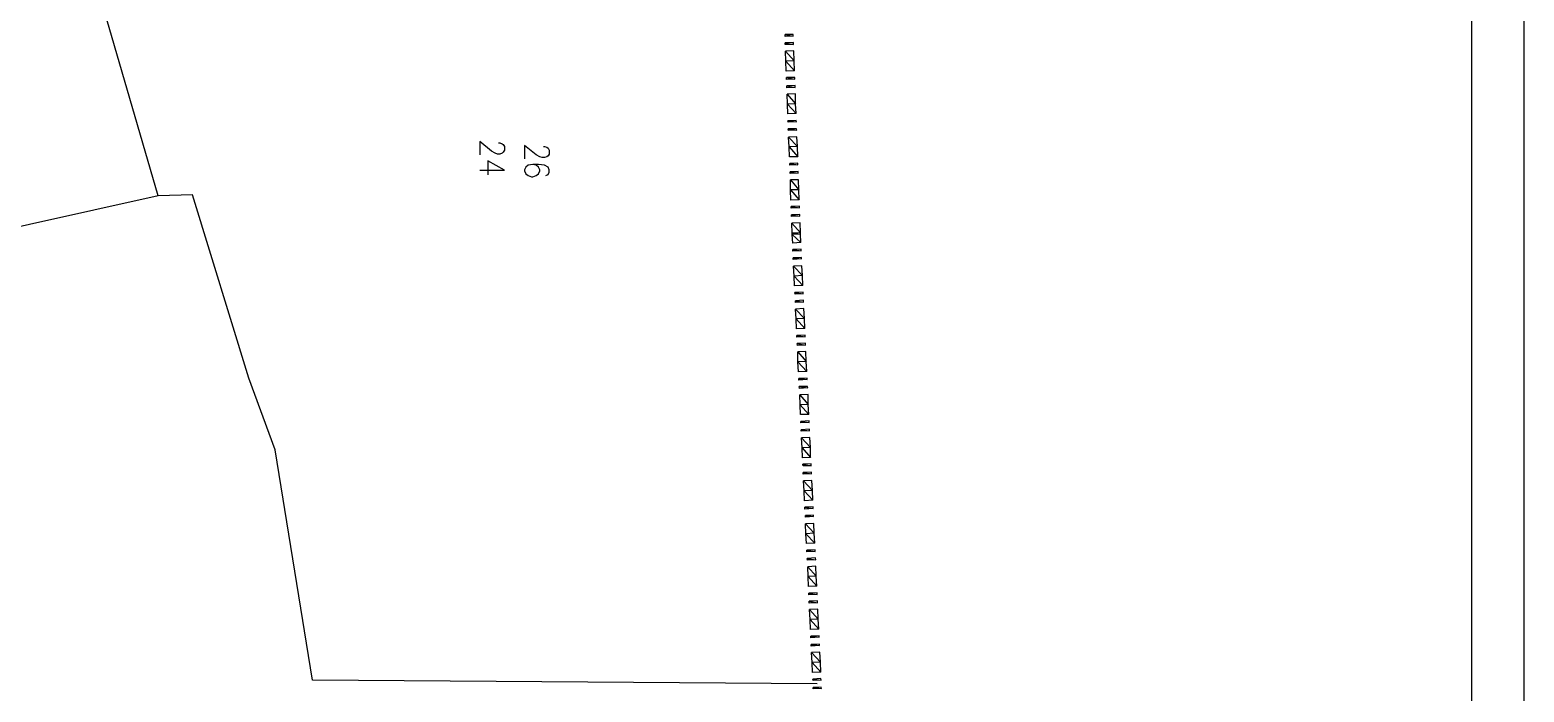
# Model space of a CAD drawing. Header units: metres. Extents: x 6 to 835, y 55 to 1134.
# Drawn here: x 513 to 835, y 289.4 to 432 of the extents above; entities that cross this region are included whole.
import ezdxf

# ---------------------------------------------------------------- set-up
doc = ezdxf.new("R2010")
doc.units = ezdxf.units.M

msp = doc.modelspace()

# ---------------------------------------------------------------- linework, layer by layer
at = {"color": 162}
for p, q in [((834.95, 54.85), (834.95, 1133.71)), ((823.71, 62.28), (823.71, 1113.14))]:
    msp.add_line(p, q, dxfattribs=at)
at = {"color": 6, "linetype": 'Continuous', "lineweight": 25}
for points in [[(682.62, 291.13), (573.91, 291.96), (565.84, 341.55), (560.19, 356.98), (548, 396.42), (540.63, 396.23), (525.14, 449.57), (528.12, 475.28), (533.84, 501.83), (535.42, 509.38), (535.17, 530.72)], [(540.63, 396.23), (512.88, 390.07), (436.36, 372.92)]]:
    msp.add_lwpolyline(points, dxfattribs=at)
at = {"color": 6, "linetype": 'Continuous', "lineweight": -2}
for points in [[(677.47, 431.02), (675.7, 430.96), (677.47, 430.64)], [(675.7, 430.96), (677.47, 430.64), (675.7, 430.58)], [(677.54, 429.25), (675.76, 429.18), (677.54, 428.86)], [(675.76, 429.18), (677.54, 428.86), (675.76, 428.8)], [(677.6, 427.47), (675.82, 427.4), (677.66, 425.31)], [(675.82, 427.4), (677.66, 425.31), (675.89, 425.25)], [(677.66, 425.31), (675.89, 425.25), (677.73, 423.15)], [(675.89, 425.25), (677.73, 423.15), (675.95, 423.09)], [(677.79, 421.75), (676.01, 421.69), (677.79, 421.37)], [(676.01, 421.69), (677.79, 421.37), (676.01, 421.31)], [(677.86, 419.97), (676.08, 419.91), (677.86, 419.59)], [(676.08, 419.91), (677.86, 419.59), (676.08, 419.53)], [(677.92, 418.2), (676.14, 418.13), (677.98, 416.04)], [(676.14, 418.13), (677.98, 416.04), (676.2, 415.97)], [(677.98, 416.04), (676.2, 415.97), (678.11, 413.94)], [(676.2, 415.97), (678.11, 413.94), (676.33, 413.88)], [(678.11, 412.48), (676.33, 412.42), (678.17, 412.16)], [(676.33, 412.42), (678.17, 412.16), (676.39, 412.1)], [(678.17, 410.7), (676.39, 410.64), (678.24, 410.39)], [(676.39, 410.64), (678.24, 410.39), (676.46, 410.32)], [(678.24, 408.93), (676.46, 408.86), (678.36, 406.83)], [(676.46, 408.86), (678.36, 406.83), (676.59, 406.77)], [(678.36, 406.83), (676.59, 406.77), (678.43, 404.67)], [(676.59, 406.77), (678.43, 404.67), (676.65, 404.61)], [(678.49, 403.27), (676.71, 403.21), (678.49, 402.89)], [(676.71, 403.21), (678.49, 402.89), (676.71, 402.83)], [(678.55, 401.5), (676.78, 401.43), (678.55, 401.12)], [(676.78, 401.43), (678.55, 401.12), (676.78, 401.05)], [(678.62, 399.72), (676.84, 399.65), (678.68, 397.56)], [(676.84, 399.65), (678.68, 397.56), (676.9, 397.5)], [(678.68, 397.56), (676.9, 397.5), (678.74, 395.4)], [(676.9, 397.5), (678.74, 395.4), (676.97, 395.34)], [(678.81, 394), (677.03, 393.94), (678.81, 393.62)], [(677.03, 393.94), (678.81, 393.62), (677.03, 393.56)], [(678.87, 392.23), (677.09, 392.16), (678.87, 391.84)], [(677.09, 392.16), (678.87, 391.84), (677.09, 391.78)], [(678.93, 390.45), (677.16, 390.38), (679, 388.29)], [(677.16, 390.38), (679, 388.29), (677.22, 388.22)], [(679, 388.29), (677.22, 388.22), (679, 387.97)], [(677.22, 388.22), (679, 387.97), (677.22, 387.91)], [(679, 387.97), (677.22, 387.91), (679.13, 386.19)], [(677.22, 387.91), (679.13, 386.19), (677.35, 386.07)], [(679.19, 384.73), (677.41, 384.67), (679.19, 384.41)], [(677.41, 384.67), (679.19, 384.41), (677.41, 384.29)], [(679.25, 382.95), (677.47, 382.89), (679.25, 382.64)], [(677.47, 382.89), (679.25, 382.64), (677.47, 382.51)], [(679.32, 381.18), (677.54, 381.11), (679.44, 379.08)], [(677.54, 381.11), (679.44, 379.08), (677.66, 378.95)], [(679.44, 379.08), (677.66, 378.95), (679.51, 376.92)], [(677.66, 378.95), (679.51, 376.92), (677.73, 376.86)], [(679.57, 375.52), (677.79, 375.4), (679.63, 375.14)], [(677.79, 375.4), (679.63, 375.14), (677.86, 375.08)], [(679.7, 373.75), (677.92, 373.62), (679.7, 373.37)], [(677.92, 373.62), (679.7, 373.37), (677.92, 373.3)], [(679.76, 371.97), (677.98, 371.84), (679.89, 369.81)], [(677.98, 371.84), (679.89, 369.81), (678.11, 369.75)], [(679.89, 369.81), (678.11, 369.75), (679.95, 367.65)], [(678.11, 369.75), (679.95, 367.65), (678.17, 367.59)], [(680.01, 366.25), (678.24, 366.19), (680.01, 365.87)], [(678.24, 366.19), (680.01, 365.87), (678.24, 365.81)], [(680.14, 364.48), (678.3, 364.41), (680.14, 364.09)], [(678.3, 364.41), (680.14, 364.09), (678.36, 364.03)], [(680.2, 362.7), (678.43, 362.63), (680.27, 360.54)], [(678.43, 362.63), (680.27, 360.54), (678.49, 360.48)], [(680.27, 360.54), (678.49, 360.48), (680.4, 358.44)], [(678.49, 360.48), (680.4, 358.44), (678.62, 358.32)], [(680.46, 356.98), (678.68, 356.92), (680.46, 356.67)], [(678.68, 356.92), (680.46, 356.67), (678.68, 356.54)], [(680.52, 355.2), (678.74, 355.14), (680.59, 354.89)], [(678.74, 355.14), (680.59, 354.89), (678.81, 354.76)], [(680.65, 353.43), (678.87, 353.36), (680.71, 351.33)], [(678.87, 353.36), (680.71, 351.33), (678.93, 351.2)], [(680.71, 351.33), (678.93, 351.2), (680.84, 349.17)], [(678.93, 351.2), (680.84, 349.17), (679.06, 349.11)], [(680.9, 347.78), (679.13, 347.65), (680.9, 347.39)], [(679.13, 347.65), (680.9, 347.39), (679.13, 347.33)], [(680.97, 346), (679.19, 345.87), (680.97, 345.62)], [(679.19, 345.87), (680.97, 345.62), (679.19, 345.55)], [(681.03, 344.22), (679.25, 344.09), (681.16, 342.06)], [(679.25, 344.09), (681.16, 342.06), (679.38, 342)], [(681.16, 342.06), (679.38, 342), (681.22, 339.9)], [(679.38, 342), (681.22, 339.9), (679.44, 339.84)], [(681.35, 338.5), (679.51, 338.44), (681.35, 338.12)], [(679.51, 338.44), (681.35, 338.12), (679.57, 338.06)], [(681.41, 336.73), (679.63, 336.66), (681.41, 336.35)], [(679.63, 336.66), (681.41, 336.35), (679.63, 336.28)], [(681.47, 334.95), (679.7, 334.88), (681.6, 332.79)], [(679.7, 334.88), (681.6, 332.79), (679.82, 332.73)], [(681.6, 332.79), (679.82, 332.73), (681.67, 330.69)], [(679.82, 332.73), (681.67, 330.69), (679.89, 330.57)], [(681.73, 329.23), (679.95, 329.17), (681.79, 328.92)], [(679.95, 329.17), (681.79, 328.92), (679.95, 328.79)], [(681.86, 327.46), (680.08, 327.39), (681.86, 327.14)], [(680.08, 327.39), (681.86, 327.14), (680.08, 327.01)], [(681.92, 325.68), (680.14, 325.61), (681.98, 323.58)], [(680.14, 325.61), (681.98, 323.58), (680.2, 323.45)], [(681.98, 323.58), (680.2, 323.45), (682.11, 321.42)], [(680.2, 323.45), (682.11, 321.42), (680.33, 321.36)], [(682.17, 320.03), (680.4, 319.9), (682.17, 319.64)], [(680.4, 319.9), (682.17, 319.64), (680.4, 319.58)], [(682.24, 318.25), (680.46, 318.12), (682.3, 317.87)], [(680.46, 318.12), (682.3, 317.87), (680.52, 317.8)], [(682.36, 316.47), (680.59, 316.34), (682.43, 314.31)], [(680.59, 316.34), (682.43, 314.31), (680.65, 314.25)], [(682.43, 314.31), (680.65, 314.25), (682.55, 312.15)], [(680.65, 314.25), (682.55, 312.15), (680.78, 312.09)], [(682.62, 310.75), (680.84, 310.69), (682.62, 310.37)], [(680.84, 310.69), (682.62, 310.37), (680.84, 310.31)], [(682.68, 308.98), (680.9, 308.91), (682.68, 308.6)], [(680.9, 308.91), (682.68, 308.6), (680.9, 308.53)], [(682.74, 307.2), (680.97, 307.14), (682.87, 305.04)], [(680.97, 307.14), (682.87, 305.04), (681.09, 304.98)], [(682.87, 305.04), (681.09, 304.98), (683, 302.94)], [(681.09, 304.98), (683, 302.94), (681.16, 302.82)], [(683.06, 301.48), (681.28, 301.42), (683.06, 301.17)], [(681.28, 301.42), (683.06, 301.17), (681.28, 301.04)], [(683.13, 299.71), (681.35, 299.64), (683.13, 299.39)], [(681.35, 299.64), (683.13, 299.39), (681.35, 299.26)], [(683.19, 297.93), (681.41, 297.86), (683.32, 295.83)], [(681.41, 297.86), (683.32, 295.83), (681.54, 295.71)], [(683.32, 295.83), (681.54, 295.71), (683.38, 293.67)], [(681.54, 295.71), (683.38, 293.67), (681.6, 293.61)], [(683.44, 292.28), (681.67, 292.15), (683.51, 291.9)], [(681.67, 292.15), (683.51, 291.9), (681.73, 291.83)], [(683.51, 290.43), (681.73, 290.37), (683.57, 290.12)], [(681.73, 290.37), (683.57, 290.12), (681.79, 290.05)]]:
    msp.add_lwpolyline(points, close=True, dxfattribs=at)
at = {"color": 1, "linetype": 'Continuous', "lineweight": 25}
for points in [[(613.97, 407.66), (614.23, 407.66), (614.74, 407.47), (614.99, 407.27), (615.24, 406.89), (615.24, 406.07), (614.99, 405.62), (614.74, 405.43), (614.23, 405.24), (613.72, 405.24), (613.21, 405.43), (612.45, 405.88), (609.91, 407.91), (609.91, 405.05)], [(609.91, 401.75), (615.24, 401.75), (611.69, 403.78), (611.69, 400.73)]]:
    msp.add_lwpolyline(points, dxfattribs=at)
at = {"color": 3, "linetype": 'Continuous', "lineweight": 25}
for points in [[(623.63, 406.89), (623.88, 406.89), (624.39, 406.7), (624.64, 406.51), (624.9, 406.07), (624.9, 405.24), (624.64, 404.86), (624.39, 404.67), (623.88, 404.48), (623.37, 404.48), (622.86, 404.67), (622.1, 405.05), (619.56, 407.08), (619.56, 404.23)], [(624.13, 400.61), (624.64, 400.8), (624.9, 401.37), (624.9, 401.81), (624.64, 402.39), (623.88, 402.83), (622.61, 403.02), (621.34, 403.02), (620.32, 402.83), (619.82, 402.39), (619.56, 401.81), (619.56, 401.62), (619.82, 400.99), (620.32, 400.61), (621.09, 400.35), (621.34, 400.35), (622.1, 400.61), (622.61, 400.99), (622.86, 401.62), (622.86, 401.81), (622.61, 402.39), (622.1, 402.83), (621.34, 403.02)]]:
    msp.add_lwpolyline(points, dxfattribs=at)

doc.saveas('drawing.dxf')
